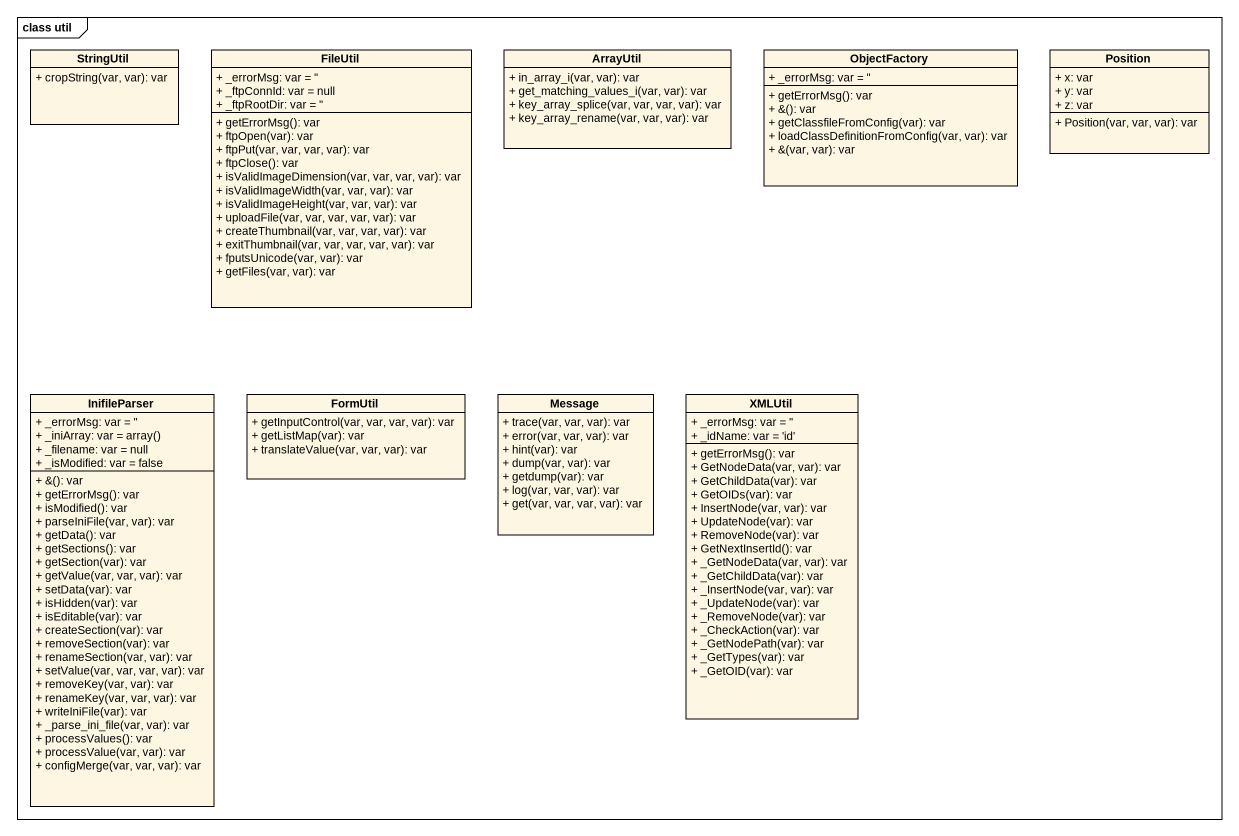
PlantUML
@startuml
mainframe class util
hide circle
hide empty members
skinparam classAttributeIconSize 0
class StringUtil {
  + cropString(var, var): var
}
class FileUtil {
  + _errorMsg: var = ''
  + _ftpConnId: var = null
  + _ftpRootDir: var = ''
  + getErrorMsg(): var
  + ftpOpen(var): var
  + ftpPut(var, var, var, var): var
  + ftpClose(): var
  + isValidImageDimension(var, var, var, var): var
  + isValidImageWidth(var, var, var): var
  + isValidImageHeight(var, var, var): var
  + uploadFile(var, var, var, var, var): var
  + createThumbnail(var, var, var, var): var
  + exitThumbnail(var, var, var, var, var): var
  + fputsUnicode(var, var): var
  + getFiles(var, var): var
}
class ArrayUtil {
  + in_array_i(var, var): var
  + get_matching_values_i(var, var): var
  + key_array_splice(var, var, var, var): var
  + key_array_rename(var, var, var): var
}
class ObjectFactory {
  + _errorMsg: var = ''
  + getErrorMsg(): var
  + &(): var
  + getClassfileFromConfig(var): var
  + loadClassDefinitionFromConfig(var, var): var
  + &(var, var): var
}
class Position {
  + x: var
  + y: var
  + z: var
  + Position(var, var, var): var
}
class InifileParser {
  + _errorMsg: var = ''
  {field} + _iniArray: var = array()
  + _filename: var = null
  + _isModified: var = false
  + &(): var
  + getErrorMsg(): var
  + isModified(): var
  + parseIniFile(var, var): var
  + getData(): var
  + getSections(): var
  + getSection(var): var
  + getValue(var, var, var): var
  + setData(var): var
  + isHidden(var): var
  + isEditable(var): var
  + createSection(var): var
  + removeSection(var): var
  + renameSection(var, var): var
  + setValue(var, var, var, var): var
  + removeKey(var, var): var
  + renameKey(var, var, var): var
  + writeIniFile(var): var
  + _parse_ini_file(var, var): var
  + processValues(): var
  + processValue(var, var): var
  + configMerge(var, var, var): var
}
class FormUtil {
  + getInputControl(var, var, var, var): var
  + getListMap(var): var
  + translateValue(var, var, var): var
}
class Message {
  + trace(var, var, var): var
  + error(var, var, var): var
  + hint(var): var
  + dump(var, var): var
  + getdump(var): var
  + log(var, var, var): var
  + get(var, var, var, var): var
}
class XMLUtil {
  + _errorMsg: var = ''
  + _idName: var = 'id'
  + getErrorMsg(): var
  + GetNodeData(var, var): var
  + GetChildData(var): var
  + GetOIDs(var): var
  + InsertNode(var, var): var
  + UpdateNode(var): var
  + RemoveNode(var): var
  + GetNextInsertId(): var
  + _GetNodeData(var, var): var
  + _GetChildData(var): var
  + _InsertNode(var, var): var
  + _UpdateNode(var): var
  + _RemoveNode(var): var
  + _CheckAction(var): var
  + _GetNodePath(var): var
  + _GetTypes(var): var
  + _GetOID(var): var
}
@enduml
